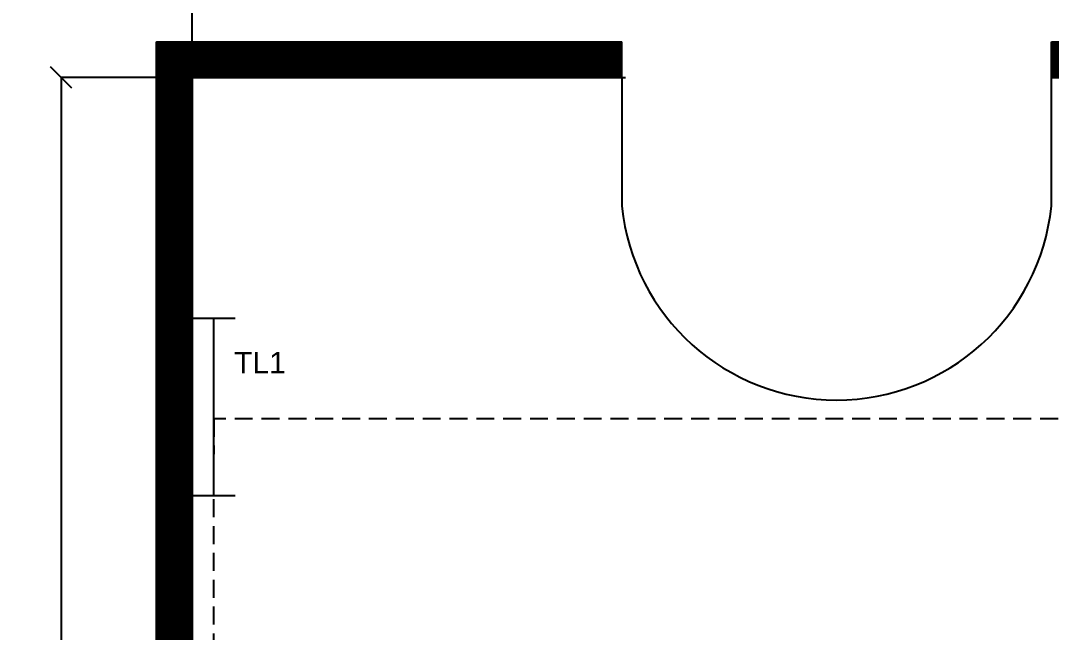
# Model space of a CAD drawing. Header units: inches. Extents: x 79 to 11386, y 236 to 3106.
# Drawn here: x 1384.3 to 1672.2, y 842 to 1013 of the extents above; entities that cross this region are included whole.
import ezdxf

# ---------------------------------------------------------------- set-up
doc = ezdxf.new("R2010")
doc.units = ezdxf.units.IN
doc.header["$LTSCALE"] = 20
doc.header["$MEASUREMENT"] = 0
doc.linetypes.add('HIDDEN', pattern=[0.375, 0.25, -0.125])
for name, color, linetype in [('appliances', 180, 'Continuous'), ('Conduit', 100, 'HIDDEN'), ('dimension', 11, 'Continuous'), ('hatch', 8, 'Continuous')]:
    doc.layers.add(name, color=color, linetype=linetype)
doc.styles.get("Standard").update_dxf_attribs({"font": 'arial.ttf', "height": 6})
doc.dimstyles.get("Standard").update_dxf_attribs({"dimtxt": 6, "dimasz": 6, "dimexe": 0.18, "dimexo": 0.0625, "dimgap": 0.09, "dimtad": 0, "dimtih": 1, "dimtoh": 1, "dimdec": 4, "dimzin": 0, "dimdsep": 46, "dimlunit": 4, "dimtxsty": 'Standard', "dimblk": 'OBLIQUE', "dimcen": 0.09, "dimadec": 0, "dimazin": 0, "dimtfac": 1, "dimtdec": 4, "dimtofl": 0, "dimtmove": 0, "dimatfit": 3, "dimfxl": 1, "dimtolj": 1, "dimtzin": 0, "dimarcsym": 0})

# ---------------------------------------------------------------- blocks, each defined once
blk = doc.blocks.new('_Oblique')
at = {"color": 0, "linetype": 'ByBlock', "lineweight": -2}
blk.add_line((-0.5, -0.5), (0.5, 0.5), dxfattribs=at)
blk = doc.blocks.new('*D108')
at = {"layer": 'Defpoints', "color": 0, "transparency": 16777216}
for p in [(2256.24, 1067.13), (1432.24, 997.1), (2256.24, 997.1)]:
    blk.add_point(p, dxfattribs=at)
at = {"layer": 'dimension', "color": 0, "lineweight": -2, "transparency": 16777216}
for p, q in [((1432.24, 997.16), (1432.24, 1067.31)), ((1432.24, 1067.13), (1833.83, 1067.13)), ((2256.24, 1067.13), (1854.65, 1067.13)), ((2256.24, 997.16), (2256.24, 1067.31))]:
    blk.add_line(p, q, dxfattribs=at)
at = {"layer": 'dimension', "color": 0, "lineweight": -2, "transparency": 16777216, "xscale": 6, "yscale": 6, "zscale": 6, "rotation": 180}
blk.add_blockref('_Oblique', (1432.24, 1067.13), dxfattribs=at)
at = {"layer": 'dimension', "color": 0, "lineweight": -2, "transparency": 16777216, "xscale": 6, "yscale": 6, "zscale": 6}
blk.add_blockref('_Oblique', (2256.24, 1067.13), dxfattribs=at)
at = {"layer": 'dimension', "color": 0, "transparency": 16777216, "insert": (1844.24, 1067.13), "char_height": 6, "attachment_point": 5}
blk.add_mtext('\\A1;68\'-8"', dxfattribs=at)
blk = doc.blocks.new('*D109')
at = {"layer": 'Defpoints', "color": 0, "transparency": 16777216}
for p in [(1432.24, 997.1), (1395.6, 334.1), (1432.24, 334.1)]:
    blk.add_point(p, dxfattribs=at)
at = {"layer": 'dimension', "color": 0, "lineweight": -2, "transparency": 16777216}
for p, q in [((1432.18, 997.1), (1395.42, 997.1)), ((1395.6, 997.1), (1395.6, 668.76)), ((1395.6, 334.1), (1395.6, 662.45)), ((1432.18, 334.1), (1395.42, 334.1))]:
    blk.add_line(p, q, dxfattribs=at)
at = {"layer": 'dimension', "color": 0, "lineweight": -2, "transparency": 16777216, "xscale": 6, "yscale": 6, "zscale": 6}
for p, rotation in [((1395.6, 997.1), 90), ((1395.6, 334.1), 270)]:
    blk.add_blockref('_Oblique', p, dxfattribs=dict(at, rotation=rotation))
at = {"layer": 'dimension', "color": 0, "transparency": 16777216, "insert": (1395.6, 665.6), "char_height": 6, "attachment_point": 5}
blk.add_mtext('\\A1;55\'-3"', dxfattribs=at)

msp = doc.modelspace()

# ---------------------------------------------------------------- hatches: boundary and pattern name
at = {"layer": 'hatch'}
h = msp.add_hatch(dxfattribs=at)
h.set_pattern_fill('ANSI31', color=256)
h.paths.add_polyline_path([(1552.24168, 1007.10249), (1422.24168, 1007.10249), (1422.24168, 880.10249), (1422.24168, 755.10249), (1422.24168, 324.10249), (1605.24168, 324.10249), (1605.12798, 330.10141), (1608.12744, 330.15826), (1608.05268, 334.10249), (1432.24168, 334.10249), (1432.24168, 997.10249), (1552.24168, 997.10249)])
h.paths.add_polyline_path([(2266.24168, 1007.10249), (2256.24168, 1007.10249), (2135.24168, 1007.10249), (2131.24168, 1007.10249), (2125.24168, 1007.10249), (1985.24168, 1007.10249), (1672.24168, 1007.10249), (1672.24168, 997.10249), (1703.24168, 997.10249), (1709.24168, 997.10249), (1713.24168, 997.10249), (2125.24168, 997.10249), (2131.24168, 997.10249), (2256.24168, 997.10249), (2256.24168, 880.10249), (2256.24168, 876.10249), (2256.24168, 874.10249), (2256.24168, 527.10249), (2256.24168, 521.10249), (2256.24168, 334.10249), (2266.24168, 334.10249), (2266.24168, 364.10249)])
h.paths.add_polyline_path([(2266.24168, 334.10249), (2256.24168, 334.10249), (1686.06669, 334.10249), (1686.11343, 331.63635), (1689.11289, 331.6932), (1689.22659, 325.69428), (1686.22713, 325.63743), (1686.11343, 331.63635), (1683.11397, 331.5795), (1682.43178, 367.57304, 0.414213562), (1647.12044, 330.89731, 0.414213562), (1610.4447, 366.20865), (1611.1269, 330.21511), (1608.12744, 330.15826), (1608.24221, 324.10249), (1783.24168, 324.10249), (1937.24168, 324.10249), (2084.24168, 324.10249), (2266.24168, 324.10249)])
h.paths.add_polyline_path([(1610.4447, 366.20865), (1611.05322, 334.10249), (1646.9164, 334.10249, 0.388310072)], flags=17)
h.paths.add_polyline_path([(1682.43178, 367.57304, 0.38835357), (1647.20249, 334.10249), (1669.24168, 334.10249), (1675.24168, 334.10249), (1683.06615, 334.10249)], flags=17)
h.paths.add_polyline_path([(1686.11343, 331.63635), (1683.11397, 331.5795), (1683.06615, 334.10249), (1675.24168, 334.10249), (1669.24168, 334.10249), (1647.20249, 334.10249, 0.022276556), (1647.12044, 330.89731, 0.022314373), (1646.9164, 334.10249), (1611.05322, 334.10249), (1611.1269, 330.21511), (1608.12744, 330.15826), (1608.24221, 324.10249), (1783.24168, 324.10249), (1937.24168, 324.10249), (2084.24168, 324.10249), (2266.24168, 324.10249), (2266.24168, 334.10249), (2256.24168, 334.10249), (1686.06669, 334.10249), (1686.11343, 331.63635), (1689.11289, 331.6932), (1689.22659, 325.69428), (1686.22713, 325.63743)], flags=17)

# ---------------------------------------------------------------- linework, layer by layer
for p, q in [((1422.24168, 1007.10249), (1552.24168, 1007.10249)), ((1422.24168, 324.10249), (1422.24168, 1007.10249)), ((1422.24168, 1007.10249), (1552.24168, 1007.10249)), ((1422.24168, 1007.10249), (1552.24168, 1007.10249)), ((1422.24168, 1007.10249), (1552.24168, 1007.10249)), ((1422.24168, 1007.10249), (1422.24168, 880.10249)), ((1552.24168, 997.10249), (1552.24168, 1007.10249)), ((1672.24168, 1007.10249), (2125.24168, 1007.10249)), ((1672.24168, 1007.10249), (1703.24168, 1007.10249)), ((1672.24168, 1007.10249), (1690.24168, 1007.10249)), ((1672.24168, 1007.10249), (1703.24168, 1007.10249)), ((1672.24168, 961.10249), (1672.24168, 1007.10249)), ((1432.24168, 334.10249), (1432.24168, 997.10249)), ((1432.24168, 997.10249), (1553.24168, 997.10249)), ((1432.24168, 997.10249), (1432.24168, 880.10249)), ((1432.24168, 997.10249), (1552.24168, 997.10249)), ((1552.24168, 997.10249), (1552.24168, 961.10249)), ((1672.24168, 997.10249), (1703.24168, 997.10249)), ((1672.24168, 997.10249), (1703.24168, 997.10249)), ((1422.24168, 880.10249), (1422.24168, 755.10249)), ((1422.24168, 880.10249), (1422.24168, 755.10249)), ((1432.24168, 880.10249), (1432.24168, 755.10249))]:
    msp.add_line(p, q)
msp.add_arc((1612.24168, 967.23799), 60.31289, 185.8386815, 354.1613185)
at = {"layer": 'appliances'}
for p, q in [((1432.24168, 929.79495), (1444.24168, 929.79495)), ((1438.24168, 880.10249), (1438.24168, 929.79495)), ((1444.24168, 880.10249), (1432.24168, 880.10249))]:
    msp.add_line(p, q, dxfattribs=at)
at = {"layer": 'Conduit'}
for p, q in [((1438.24168, 901.66192), (1437.90529, 721.96684)), ((1734.10904, 901.66192), (1438.24168, 901.66192))]:
    msp.add_line(p, q, dxfattribs=at)

# ---------------------------------------------------------------- texts
at = {"layer": 'appliances', "insert": (1443.93811, 920.36957), "char_height": 6, "attachment_point": 1}
msp.add_mtext_dynamic_manual_height_columns('TL1', width=25.5306428, gutter_width=30, heights=[0], dxfattribs=at)

# ---------------------------------------------------------------- dimensions: what is measured, and where the dimension line sits
at = {"layer": 'dimension'}
dim = msp.add_linear_dim(base=(2256.24168, 1067.12573), p1=(1432.24168, 997.10249), p2=(2256.24168, 997.10249), dimstyle='Standard', dxfattribs=at)
dim.commit()
dim.dimension.update_dxf_attribs({"geometry": '*D108', "text_midpoint": (1844.24168, 1067.12573)})
dim = msp.add_linear_dim(base=(1395.60476, 334.10249), p1=(1432.24168, 997.10249), p2=(1432.24168, 334.10249), angle=90, dimstyle='Standard', dxfattribs=at)
dim.commit()
dim.dimension.update_dxf_attribs({"geometry": '*D109', "text_midpoint": (1395.60476, 665.60249)})

doc.saveas('drawing.dxf')
